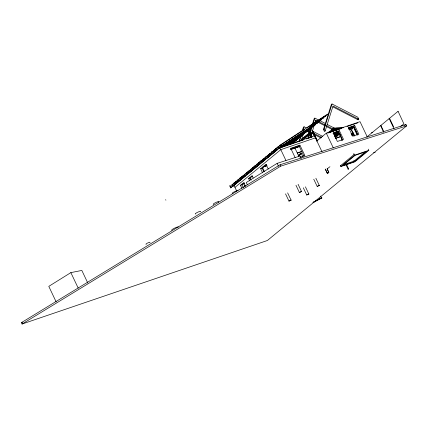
<?xml version="1.0" encoding="UTF-8"?>
<svg xmlns="http://www.w3.org/2000/svg" width="428" height="428" viewBox="0 0 428 428"><rect width="100%" height="100%" fill="white"/><g stroke="black" fill="none" stroke-linecap="round" stroke-linejoin="round"><path stroke-width="0.64" d="M297.075 147.307L297.471 146.06M298.846 141.7L300.617 136.093M302.189 131.107L303.366 127.367L304.062 126.795L306.405 127.999M299.541 141.128L301.312 135.521M302.885 130.535L304.062 126.795M301.312 140.71L303.479 133.857M308.069 137.993L311.413 127.4M312.397 124.286L314.163 118.679L314.864 118.107L318.373 119.91M308.572 138.041L309.749 134.306M310.145 133.06L312.108 126.827M313.093 123.713L314.864 118.107M310.343 137.629L314.473 124.543M315.062 122.676L315.848 120.182L317.63 121.097M358.792 119.278L333.021 106.042L325.162 130.968L324.461 131.54L323.477 129.465L331.342 104.539L332.037 103.967L357.808 117.202L358.792 119.278L358.097 119.851L332.92 106.925M323.477 129.465L324.173 128.887L332.037 103.967M350.409 128.999L350.8 128.758M288.986 201.101L291.067 200.09L288.986 201.101L285.53 193.857M299.391 192.466L301.51 191.493L299.391 192.466L295.973 185.26M306.732 195.008L308.85 194.034L306.732 195.008L303.313 187.801M317.175 186.41L319.293 185.436L317.175 186.41L313.756 179.204M327.532 173.163L327.201 173.206L327.409 173.035M328.474 172.773L327.34 173.105M327.19 168.841L328.891 172.431L328.565 172.687M348.066 169.146L348.627 168.883L348.071 169.156L345.819 164.422M383.616 132.295L380.626 125.559L380.893 125.479L383.467 130.898M389.154 118.524L389.576 118.326L389.164 118.529L394.017 128.758M327.243 168.755L327.34 168.498M380.888 125.49L380.481 125.677M374.784 152.405L375.131 152.277L373.569 152.678M234.325 184.939L232.768 185.95L232.104 184.548L232.944 185.811L235.015 184.457M236.641 183.12L234.394 184.612L233.902 183.072L234.565 184.468M238.038 181.879L236.481 182.895L235.817 181.493L236.657 182.751L238.733 181.397M240.82 179.68L238.573 181.178L238.08 179.632L238.744 181.033M242.735 178.101L242.842 177.823L240.659 179.455L239.996 178.053L244.602 175.02M244.821 176.384L242.746 177.738L242.082 176.336L242.922 177.593L244.757 176.245M246.844 174.528L244.837 176.015L244.345 174.474L245.009 175.876M248.936 172.805L246.924 174.298L246.261 172.896L248.652 171.307M251.086 171.227L249.016 172.58L248.347 171.179L249.187 172.436L251.263 171.082M253.349 169.365L251.102 170.858L250.61 169.317L251.273 170.719M255.441 167.642L253.189 169.14L252.525 167.739L254.917 166.15M257.463 165.786L255.281 167.423L254.612 166.021L255.452 167.278L257.528 165.925M259.614 164.208L257.367 165.7L256.875 164.159L257.544 165.561M261.465 162.49L259.454 163.983L258.79 162.581L261.182 160.992M263.552 160.773L261.545 162.266L261.053 160.719L261.717 162.121M265.644 159.05L263.632 160.543L263.14 159.002L263.809 160.398M267.971 157.327L265.724 158.825L265.055 157.424L267.447 155.835M270.057 155.61L267.81 157.108L267.318 155.562L267.987 156.964M272.149 153.887L269.897 155.385L269.41 153.839L270.073 155.241M274.059 152.315L271.989 153.668L271.32 152.266L275.932 149.228M276.841 150.116L274.075 151.945L273.583 150.405L274.252 151.806M277.895 149.072L276.338 150.084L275.675 148.682L279.174 146.371M280.5 147.013L278.254 148.511L277.59 147.109L278.425 148.366L315.003 124.457L315.222 124.773L308.508 129.186M282.592 145.295L283.106 144.958L280.34 146.788L279.848 145.247L280.517 146.649M230.291 188.004L232.206 186.426M232.383 186.282L234.009 184.944M234.394 184.612L241.708 178.604M242.36 178.069L245.886 175.17M246.539 174.629L247.973 173.447M248.625 172.912L256.329 166.572M256.934 166.075L262.594 161.415M263.247 160.875L270.945 154.535M271.598 154L274.803 151.362M275.776 150.56L277.451 149.185M278.04 148.698L279.345 147.623M279.778 147.264L282.041 145.402M232.864 186.036L232.752 186.319L234.565 185.11M278.344 148.591L279.784 148.024M280.329 147.157L280.436 146.874M321.979 151.71L314.42 135.788L279.81 147.574L233.977 185.303L236.679 190.99M233.442 185.838L232.688 186.18M235.143 184.489L245.865 175.667M246.886 174.822L263.225 161.377M264.247 160.537L265.269 159.692M266.286 158.852L274.969 151.71M275.99 150.87L277.521 149.607M278.928 148.393L307.646 129.631L281.169 146.932M280.26 147.018L281.019 146.676M315.848 120.182L315.152 120.755L316.34 121.365M234.967 187.378L280.8 149.65L315.404 137.869M311.868 136.778L308.492 129.154L307.572 129.47L290.516 143.508L291.136 143.316M309.487 127.892L309.39 128.197L310.107 127.699M311.402 126.314C313.114 125.286 311.081 126.934 311.573 126.174M294.025 141.074L292.602 141.791M294.865 139.929L294.694 140.068M296.957 138.207L296.781 138.351M298.947 136.794L299.659 136.281M301.13 134.767L300.959 134.911M282.416 146.863L303.222 133.049M305.758 131.284L305.137 131.476M308.021 129.417L312.36 126.538M310.097 127.683L309.31 128.036M290.714 143.824L307.737 129.812L308.658 129.502M312.82 125.602L312.488 124.42L327.757 114.458L327.532 114.142L279.677 145.386M241.836 188.25L240.45 185.324L243.757 182.606L245.421 186.11M249.711 180.889L248.604 178.562L252.087 175.694L253.194 178.027M262.583 172.853L260.62 168.718L266.018 164.277L268.26 169.006M291.126 143.931L307.973 130.064M294.116 141.652L294.164 142.112L294.116 141.652L291.896 143.096M291.596 142.968L296.203 139.929L296.256 140.389L291.891 143.236M298.118 138.356L298.514 138.528L298.118 138.356L294.967 140.379M300.381 136.489L300.429 136.955L300.381 136.489L297.053 138.661M302.521 135.232L302.468 134.772L302.521 135.232L295.973 139.501M304.559 133.054L304.608 133.515L304.559 133.054L301.232 135.221M306.646 131.332L306.694 131.792L306.646 131.332L303.875 133.14M310.824 127.897L310.872 128.357L310.824 127.897L308.604 129.342M315.003 124.457L315.051 124.917M317.089 122.74L317.137 123.2L317.089 122.74L282.929 145.103M319.176 121.017L319.229 121.477L319.176 121.017L312.526 125.356M321.091 119.444L321.492 119.615L312.044 125.805M323.531 117.438L323.579 117.898L323.531 117.438L312.44 124.671M325.269 116.004L325.494 116.32M327.532 114.142L327.757 114.458M252.627 175.994L250.139 178.037L248.604 178.562M240.45 185.324L241.981 184.805L244.345 182.858M260.62 168.718L262.155 168.199L266.569 164.566M308.786 130.075L308.732 129.614M313.135 126.495L312.911 126.174L313.135 126.495L308.23 129.695M309.15 133.087L301.424 139.448L301.917 140.491M301.729 139.346L309.46 132.985M302.43 140.063L309.647 134.125M303.254 139.539L309.439 134.446M294.539 148.249L294.887 147.96L298.915 156.439M290.484 148.826L299.07 145.905L299.937 145.188L304.87 155.578L299.964 157.247M311.124 136.949L307.561 129.957M298.22 155.321L301.093 152.957L302.746 156.45M298.798 155.589L301.665 153.224M298.327 156.193L301.382 153.679M316.64 141.117L326.307 133.162L360.034 121.675L367.363 137.11M327.688 133.049L333.722 128.084L343.507 127.726M333.733 131.005L331.561 131.23L331.299 130.149L333.904 130.037M333.562 128.288L333.824 129.368L335.996 129.138M332.54 131.337L336.74 128.293L337.569 130.048M333.096 131.262L336.74 128.293M336.317 130.567L335.793 129.459L334.792 129.866L334.664 129.588M336.622 133.306L338.168 133.204L333.305 133.354L338.243 131.658L339.393 130.717L343.507 139.373L337.371 141.459L333.262 132.803L339.393 130.717M334.899 136.714L338.377 133.841M334.958 137.04L339.233 133.552L338.238 133.959L337.152 131.674M335.311 137.169L339.367 133.825L338.404 131.797M357.294 119.439L357.99 118.866M349.168 129.647L353.084 126.426L357.048 134.783M349.917 129.267L350.944 128.421M348.67 128.111L353.576 126.442L354.726 125.495L358.835 134.151L352.704 136.243L348.595 127.581L354.726 125.495M352.533 128.373L352.656 129.042L352.528 128.379M351.918 135.146L353.186 134.098L351.452 134.852M351.987 135.312L353.378 134.167L353.17 133.723L351.003 133.381M366.882 136.933L398.051 111.317M340.533 165.695L353.876 154.717L353.416 153.743M340.271 165.417L340.827 166.594L354.753 155.134L368.813 150.346L368.251 149.169M354.026 161.105L364.287 152.657M354.357 161.65L366.892 151.335L355.069 155.364L342.539 165.679L354.357 161.65L353.801 160.473M368.813 150.346L354.887 161.811L340.827 166.594M400.811 126.346L403.866 123.831L398.051 111.232M404.909 125.361L405.942 124.516L406.6 125.896L267.366 240.515L22.058 324.033L21.4 322.648L280.115 164.737L405.942 124.516M327.308 168.755L329.935 166.717M404.444 125.19L404.685 125.147M277.59 147.109L283.304 143.348M283.689 143.129L290.516 138.645M290.896 138.426L294.394 136.115M294.774 135.895L297.722 133.943M298.102 133.723L301.601 131.412M301.981 131.193L304.929 129.24M307.149 127.795L325.44 115.86M275.675 148.682L277.89 147.237M320.583 119.391L322.798 117.941M312.403 124.858L325.665 116.175M273.412 150.549L276.354 148.596M312.397 125.088L321.268 119.3M312.67 125.013L323.755 117.754M271.32 152.266L275.755 149.372M310.584 126.731L321.492 119.615M269.233 153.984L273.669 151.089M309.043 128.095L319.4 121.338M267.147 155.706L271.582 152.812M280.843 146.82L317.314 123.055M268.559 155.113L269.667 154.385M278.585 148.591L276.515 149.944L275.846 148.543M265.055 157.424L269.49 154.529M308.133 129.4L315.222 124.773M262.969 159.141L267.404 156.252M280.757 147.558L305.389 131.492M260.877 160.864L264.761 158.328M274.236 152.17L272.16 153.524L271.496 152.122M282.031 147.088L303.297 133.215M304.677 132.289L305.79 131.567M305.961 131.423L307.625 130.337M304.875 132.268L311.049 128.213M262.289 160.27L263.402 159.542M258.79 162.581L262.674 160.051M283.299 146.617L301.21 134.932M303.505 133.488L307.866 130.642M302.789 133.991L307.695 130.786M256.704 164.299L261.31 161.265M284.567 146.146L299.119 136.65M300.697 135.708L306.871 131.653M254.612 166.021L259.224 162.982M297.861 137.811L298.969 137.083M299.145 136.944L302.468 134.772M285.84 145.675L297.032 138.372M298.065 137.784L304.784 133.37M252.525 167.739L256.404 165.208M287.108 145.199L294.945 140.09M295.769 139.528L302.692 135.088M250.439 169.456L255.045 166.422M288.376 144.728L292.854 141.807M293.886 141.219L300.606 136.81M248.347 171.179L252.959 168.14M289.087 144.621L290.767 143.53M291.8 142.941L298.514 138.528M249.759 170.585L250.867 169.863M246.261 172.896L250.139 170.365M291.522 143.45L296.427 140.245M244.169 174.619L248.78 171.58M291.612 143.744L294.341 141.968M242.082 176.336L246.694 173.297M239.996 178.053L243.318 175.887M237.904 179.776L242.516 176.737M235.817 181.493L240.429 178.455M233.731 183.211L238.337 180.177M232.104 184.548L236.16 181.873M234.068 183.596L230.013 186.271L230.853 187.528M232.928 186.175L230.681 187.673L229.67 185.549M87.783 282.983L81.834 270.442L70.85 272.62L48.787 286.364L56.154 301.89M301.275 158.339L300.146 155.963L277.135 163.368L246.271 182.505L247.4 184.88M328.415 172.778L328.779 172.484L327.072 168.894M22.058 324.033L280.773 166.123L406.6 125.896M327.618 172.864L328.26 172.554M314.377 201.535L321.439 197.88L320.599 196.104M313.317 202.166L321.503 197.95L312.831 202.679M313.307 202.342L321.963 197.934L321.605 198.132M328.271 172.885L327.629 173.163M313.05 131.471L312.221 132.006L314.168 136.109M281.105 147.553L303.185 140.036M306.341 138.961L312.017 137.03M335.793 129.459L334.931 129.754L334.803 129.475M328.094 132.974L341.362 128.453M346.996 126.538L357.631 122.916M333.005 133.311L338.521 131.433L342.635 140.09M348.339 128.09L353.854 126.212L357.969 134.868M333.498 133.354L336.429 133.311M299.937 145.188L290.74 148.318L295.122 157.558M334.236 134.312L334.776 136.045M290.516 149.447L299.664 146.333M290.805 149.516L298.717 146.825M339.367 133.825L338.511 134.119L337.269 131.508M351.912 130.032L351.42 130.198L353.983 135.601M335.033 136.591L335.894 136.302L334.84 134.087M335.274 138.34L340.955 136.404M335.536 138.383L340.677 136.634M297.257 152.946L302.029 151.319M297.508 153.031L301.681 151.608M351.383 134.713L353.186 134.098M351.511 134.804L353.378 134.167M263.969 166.588L267.013 165.556M262.407 167.289L266.665 165.845M241.783 184.639L244.308 183.778M245.592 185.356L244.425 185.752L244.982 186.924M244.142 186.271L245.303 185.875M344.829 164.234L353.416 161.313M21.4 322.648L22.663 322.22M349.36 127.416L352.613 127.277M336.167 128.175L342.031 127.924M350.5 127.56L351.805 127.507M337.334 129.085L339.998 128.967M348.67 128.598L351.34 128.486M333.824 129.368L335.156 129.315M349.162 128.716L350.5 128.657M334.733 129.866L331.475 130.005L331.732 131.091M349.066 129.256L350.366 129.197M348.89 129.395L350.195 129.342M329.212 131.867L331.165 131.787M329.036 132.011L330.994 131.926M334.808 132.723L338.141 132.578M334.632 132.867L337.97 132.723M335.215 134.472L337.216 134.387M338.548 134.328L339.88 134.274M335.038 134.617L337.039 134.531M338.371 134.472L340.378 134.387M335.108 135.146L340.319 134.927M334.937 135.291L336.89 135.205M335.616 136.222L337.617 136.136M333.803 134.403L337.767 134.344M319.545 120.509L325.403 123.521M327.158 124.42L334.776 128.33M318.823 121.707L325.36 125.067M326.548 125.677L334.873 129.952M317.528 121.98L325.259 125.944M326.446 126.554L333.583 130.219M308.749 129.203L311.092 130.406M312.847 131.305L322.803 136.42M309.209 131.011L310.402 131.621M311.589 132.231L321.695 137.42M306.732 130.668L308.513 131.583M311.488 133.108L321 137.993M296.032 140.074L296.256 140.389M389.865 118.931L393.583 126.758M353.576 126.442L357.69 135.098M353.052 132.434L354.475 135.435M350.821 128.288L354.502 136.045M354.191 153.957L354.753 155.134M338.243 131.658L342.357 140.32M336.729 128.684L336.601 128.411L335.739 128.7L336.387 130.053M341.549 139.951L341.742 140.347M335.878 128.587L336.435 129.754M337.104 132.225L337.633 133.333M336.964 132.338L337.494 133.445M336.06 132.124L337.296 134.729M335.884 132.161L337.157 134.847M334.969 134.756L335.755 136.414M346.386 164.159L348.627 168.883M326.307 133.162L333.353 148.002M324.173 128.887L325.162 130.968M317.501 140.849L312.558 130.433L312.253 130.535L317.196 140.951M308.765 130.24L311.589 136.184M307.572 129.47L311.29 137.297M325.612 169.563L327.313 173.153M325.21 169.023L327.201 173.206M315.869 178.235L319.293 185.436M299.07 145.905L304.003 156.295M305.432 186.827L308.85 194.034M298.086 184.286L301.51 191.493M279.81 147.574L285.941 160.484M278.521 148.452L278.687 148.794M280.115 164.737L280.773 166.123M277.135 163.368L278.542 166.332M287.643 192.884L291.067 200.09M265.232 157.279L265.895 158.681M262.492 167.557L264.461 171.703M262.155 168.199L263.835 171.74M258.967 162.437L259.63 163.838M252.702 167.594L253.365 168.996M250.016 177.781L251.14 180.151M246.432 172.751L247.1 174.153M240.167 177.909L240.836 179.311M241.981 184.805L243.371 187.726M165.652 199.651L165.904 200.176M70.85 272.62L78.217 288.14M333.995 129.224L333.722 128.084M232.575 193.451A3.173 0.54 -25.4 0 1 234.293 191.787A3.173 0.54 -25.4 0 1 237.936 190.69M213.604 204.37A3.082 0.524 -25.4 0 1 215.99 202.407A3.082 0.524 -25.4 0 1 218.441 202.15M195.692 213.995A2.964 0.503 -25.4 0 1 197.64 212.272A2.964 0.503 -25.4 0 1 200.609 211.603M171.762 230.296A3.729 0.637 -25.4 0 1 174.549 228.14A3.729 0.637 -25.4 0 1 178.396 227.065M146.199 244.308A2.258 0.385 -25.4 0 1 147.681 242.992A2.258 0.385 -25.4 0 1 149.944 242.483M371.793 132.803L372.21 132.627L371.814 132.787"/></g></svg>
